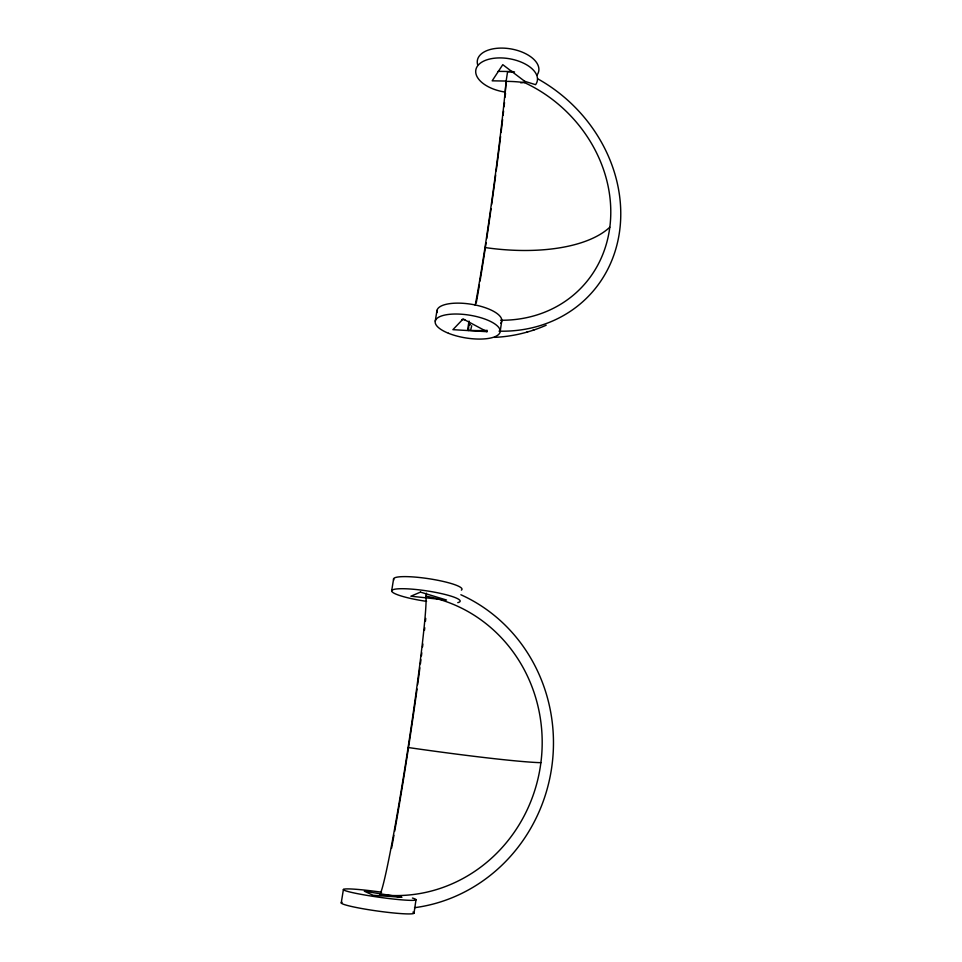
<?xml version="1.0" encoding="UTF-8"?>
<svg xmlns="http://www.w3.org/2000/svg" width="962" height="962" viewBox="0 0 962 962"><rect width="100%" height="100%" fill="white"/><g stroke="black" fill="none" stroke-linecap="round" stroke-linejoin="round"><path stroke-width="1.44" d="M469.119 321.224L468.434 330.543M414.021 913.118L415.993 899.771M500.18 331.541L501.755 320.839M486.988 331.686L463.107 318.975L452.91 329.665L486.988 331.686L487.193 330.351A143.001 125.625 -27 0 1 467.592 330.182L468.951 321.392M500.553 320.25A134.151 116.931 43.3 0 0 610.185 224.026A134.151 116.931 43.3 0 0 524.555 82.624L524.747 81.325L502.777 64.67L492.159 80.832L506.144 81.049L505.29 92.099A31.217 16.799 9.8 0 1 476.022 69.108A31.217 16.799 9.8 0 1 514.177 59.764A31.217 16.799 9.8 0 1 535.593 84.68L524.747 81.325M425.962 596.151A151.07 143.591 -81.5 0 1 540.319 766.726A151.07 143.591 -81.5 0 1 379.749 894.576A152.008 6.169 -81.3 0 0 407.515 751.238A152.008 6.169 -81.3 0 0 425.962 596.151L426.431 593.181M475.204 305.243A136.267 4.954 -82.2 0 0 506.096 81.385L507.575 71.789A143.001 125.625 -27 0 1 514.538 71.934M341.233 902.957L343.41 889.477M391.654 590.969L393.602 578.835M435.257 321.092L436.988 310.401M546.175 325.228C529.87 332.395 512.265 336.616 494.468 337.361M526.623 332.239L527.621 331.938M532.804 330.339L533.934 329.99M498.1 71.356L512.89 71.549M461.88 319.504L464.79 319.673M437.049 312.542A32.816 11.772 9.1 0 1 471.777 304.329A32.816 11.772 9.1 0 1 500.769 323.208M477.657 64.755A31.157 16.991 9.9 0 1 510.87 48.906A31.157 16.991 9.9 0 1 537.097 74.976M523.484 82.407A31.157 16.991 9.9 0 1 520.755 82.852M505.507 93.242A147.895 5.387 -82.2 0 1 505.098 97.186M504.521 102.585A147.895 5.387 -82.2 0 1 504.052 106.758M503.583 111.003A147.895 5.387 -82.2 0 1 503.09 115.344M502.609 119.541A147.895 5.387 -82.2 0 1 501.07 132.503M500.589 136.496A147.895 5.387 -82.2 0 1 496.224 170.851M495.67 175.06A147.895 5.387 -82.2 0 1 491.642 204.569M491.053 208.742A147.895 5.387 -82.2 0 1 486.7 238.696M486.111 242.652A147.895 5.387 -82.2 0 1 480.05 281.024M479.413 284.86A147.895 5.387 -82.2 0 1 476.238 303.042M471.717 325.709A147.895 5.387 -82.2 0 1 470.887 329.196M537.866 78.896A145.478 126.828 43.3 0 1 619.287 233.333A145.478 126.828 43.3 0 1 499.013 331.156M506.096 81.385A131.806 115.777 -27 0 1 524.555 82.624M470.394 324.531A136.267 4.954 -82.2 0 1 469.252 322.042M609.812 227.188A133.381 60.414 9.5 0 1 484.992 247.535M426.563 601.358A34.68 5.207 8.6 0 1 391.883 590.391A34.68 5.207 8.6 0 1 434.403 592.159A34.68 5.207 8.6 0 1 457.768 602.645M393.867 579.87A34.596 5.495 8.6 0 1 428.799 578.715A34.596 5.495 8.6 0 1 461.387 590.115M412.89 912.12A36.748 3.042 8 0 1 378.126 911.122A36.748 3.042 8 0 1 342.135 902.368M412.421 898.039A36.664 2.67 8 0 1 389.79 898.628A36.664 2.67 8 0 1 343.626 889.91A36.664 2.67 8 0 1 381.601 892.219M425.745 618.434A165.019 6.698 -81.3 0 1 425.457 621.284M424.759 627.729A165.019 6.698 -81.3 0 1 424.47 630.314M422.883 644.011A165.019 6.698 -81.3 0 1 422.534 646.897M421.801 652.801A165.019 6.698 -81.3 0 1 421.428 655.819M420.935 659.764A165.019 6.698 -81.3 0 1 420.418 663.768M419.889 667.832A165.019 6.698 -81.3 0 1 417.64 684.643M417.051 688.972A165.019 6.698 -81.3 0 1 394.673 831.252M393.939 835.305A165.019 6.698 -81.3 0 1 391.558 848.292M460.87 594.744A163.841 155.748 -81.4 0 1 551.611 768.061A163.841 155.748 -81.4 0 1 414.502 907.695M540.897 762.686A148.749 6.241 8.3 0 1 408.092 747.498M420.49 592.111L410.87 596.212L446.524 600.035L420.49 592.111M401.707 897.245L373.184 895.297L364.333 891.209L401.707 897.245M448.46 333.273A32.888 11.544 9.1 0 0 499.999 332.347A32.888 11.544 9.1 0 0 454.569 314.033A32.888 11.544 9.1 0 0 448.46 333.273"/></g></svg>
